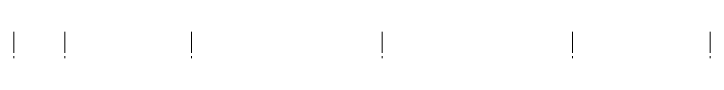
# Model space of a CAD drawing. Header units: millimetres. Extents: x -213911 to 415037, y -3642 to 107391.
# Drawn here: x -101018 to -81807, y 33169 to 33906 of the extents above; entities that cross this region are included whole.
import ezdxf

# ---------------------------------------------------------------- set-up
doc = ezdxf.new("R2010")
doc.units = ezdxf.units.MM
doc.layers.add('Оси', color=7, linetype='Continuous', lineweight=9)

msp = doc.modelspace()

# ---------------------------------------------------------------- linework, layer by layer
at = {"layer": 'Оси', "lineweight": 9}
for points in [[(-101018.4, 33321), (-101018.4, 33905.7)], [(-99616.2, 33321), (-99616.2, 33905.7)], [(-96117, 33321), (-96117, 33905.7)], [(-90859.7, 33321), (-90859.7, 33905.7)], [(-85606.6, 33321), (-85606.6, 33905.7)], [(-81806.6, 33321), (-81806.6, 33905.7)], [(-101018.4, 33168.5), (-101018.4, 33223.6)], [(-99616.2, 33168.5), (-99616.2, 33223.6)], [(-96117, 33168.5), (-96117, 33223.6)], [(-90859.7, 33168.5), (-90859.7, 33223.6)], [(-85606.6, 33168.5), (-85606.6, 33223.6)], [(-81806.6, 33168.5), (-81806.6, 33223.6)]]:
    msp.add_lwpolyline(points, dxfattribs=at)

doc.saveas('drawing.dxf')
